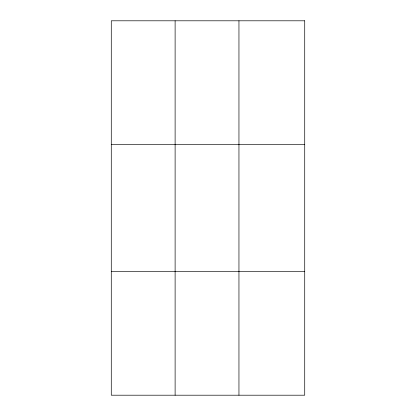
<?xml version="1.0" encoding="UTF-8"?>
<svg xmlns="http://www.w3.org/2000/svg" width="416" height="416" viewBox="0 0 416 416"><rect width="100%" height="100%" fill="white"/><g stroke="black" fill="none" stroke-linecap="round" stroke-linejoin="round"><path stroke-width="0.62" d="M175.115 20.8L175.115 395.2M238.95 20.8L238.95 395.2M111.28 144.352L304.72 144.352M111.28 271.648L304.72 271.648M304.72 20.8L304.72 395.2L111.28 395.2L111.28 20.8L304.72 20.8"/></g></svg>
